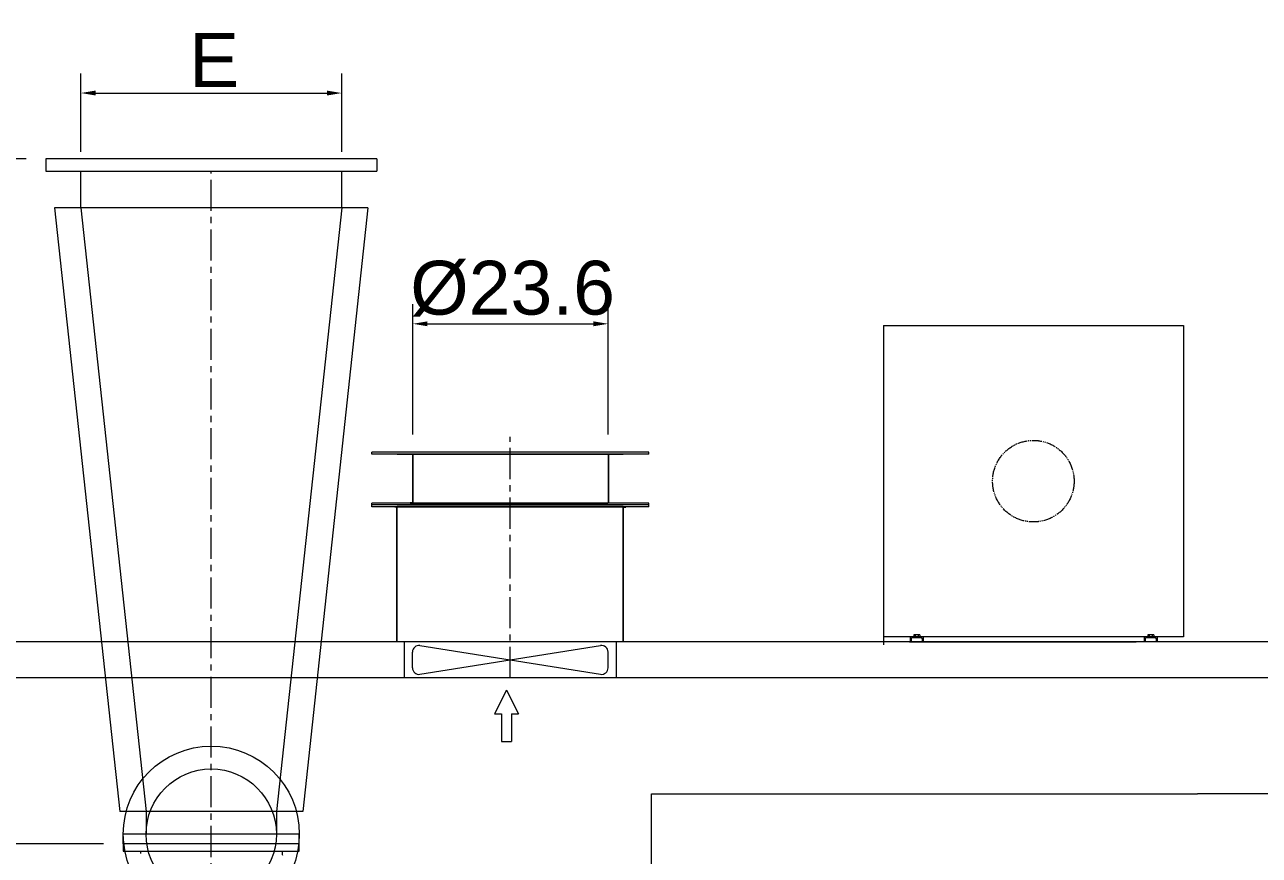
# Model space of a CAD drawing. Header units: inches. Extents: x 0 to 26418, y 0 to 20128.
# Drawn here: x 10942 to 14728, y 14684 to 17230 of the extents above; entities that cross this region are included whole.
import ezdxf

# ---------------------------------------------------------------- set-up
doc = ezdxf.new("R2010")
doc.units = ezdxf.units.IN
doc.header["$MEASUREMENT"] = 0
doc.linetypes.add('CENTER', pattern=[50.8, 31.75, -6.35, 6.35, -6.35])
doc.linetypes.add('EB_DASHDOTDOT', pattern=[45, 30, -3, 3, -3, 3, -3])
doc.layers.get('Defpoints').update_dxf_attribs({"lineweight": 5})
doc.layers.add('CAXA0', color=7, linetype='Continuous', lineweight=5)
doc.layers.add('CAXA1', color=5, linetype='CENTER', lineweight=5)
doc.styles.add('Roman', font='arial.ttf')
doc.styles.get("Standard").update_dxf_attribs({"font": 'arial.ttf'})
doc.dimstyles.new('ISO-25', dxfattribs={"dimscale": 30, "dimtxt": 1.5, "dimasz": 1.5, "dimexe": 2, "dimexo": 2, "dimtad": 1, "dimtih": 1, "dimtoh": 1, "dimdec": 1, "dimlfac": 0.03937, "dimdsep": 46, "dimtxsty": 'Standard', "dimcen": 2.5, "dimclrd": 7, "dimclre": 7, "dimclrt": 7, "dimadec": 0, "dimazin": 0, "dimtfac": 1, "dimtdec": 1, "dimtmove": 0, "dimatfit": 3, "dimfxl": 1, "dimlwd": 5, "dimlwe": 5, "dimarcsym": 0})

# ---------------------------------------------------------------- blocks, each defined once
blk = doc.blocks.new('*D39')
at = {"color": 7, "linetype": 'Continuous', "lineweight": 5, "transparency": 16777216}
for p, q in [((12132.2, 15973.6), (12132.2, 16373)), ((12731.2, 15973.6), (12731.2, 16373)), ((12177.2, 16313), (12686.2, 16313))]:
    blk.add_line(p, q, dxfattribs=at)
at = {"color": 7, "transparency": 16777216}
for points in [[(12177.2, 16320.5), (12177.2, 16305.5), (12132.2, 16313)], [(12686.2, 16320.5), (12686.2, 16305.5), (12731.2, 16313)]]:
    blk.add_solid(points, dxfattribs=at)
at = {"layer": 'Defpoints', "color": 0, "transparency": 16777216}
for p in [(12731.2, 16313), (12132.2, 15913.6), (12731.2, 15913.6)]:
    blk.add_point(p, dxfattribs=at)
at = {"color": 7, "lineweight": 5, "transparency": 16777216, "insert": (12438.4, 16420.6), "char_height": 165, "attachment_point": 5, "style": 'Roman'}
blk.add_mtext('%%C23.6', dxfattribs=at)
blk = doc.blocks.new('*D30')
at = {"color": 7, "linetype": 'Continuous', "lineweight": 5, "transparency": 16777216}
for p, q in [((11114.4, 16840.5), (11114.4, 17080.4)), ((11914.4, 16840.5), (11914.4, 17080.4)), ((11159.4, 17020.4), (11869.4, 17020.4))]:
    blk.add_line(p, q, dxfattribs=at)
at = {"color": 7, "transparency": 16777216}
for points in [[(11159.4, 17027.9), (11159.4, 17012.9), (11114.4, 17020.4)], [(11869.4, 17027.9), (11869.4, 17012.9), (11914.4, 17020.4)]]:
    blk.add_solid(points, dxfattribs=at)
at = {"layer": 'Defpoints', "color": 0, "transparency": 16777216}
for p in [(11914.4, 17020.4), (11114.4, 16780.5), (11914.4, 16780.5)]:
    blk.add_point(p, dxfattribs=at)
at = {"color": 7, "lineweight": 5, "transparency": 16777216, "insert": (11523.2, 17121.6), "char_height": 165, "attachment_point": 5, "style": 'Roman'}
blk.add_mtext('E', dxfattribs=at)
blk = doc.blocks.new('*D31')
at = {"color": 7, "linetype": 'Continuous', "lineweight": 5, "transparency": 16777216}
for p, q in [((10946.9, 16818.5), (10400.6, 16818.5)), ((10460.6, 16773.5), (10460.6, 15907.6)), ((10460.6, 14763.5), (10460.6, 15705.1)), ((11184.4, 14718.5), (10400.6, 14718.5))]:
    blk.add_line(p, q, dxfattribs=at)
at = {"color": 7, "transparency": 16777216}
for points in [[(10453.1, 16773.5), (10468.1, 16773.5), (10460.6, 16818.5)], [(10453.1, 14763.5), (10468.1, 14763.5), (10460.6, 14718.5)]]:
    blk.add_solid(points, dxfattribs=at)
at = {"layer": 'Defpoints', "color": 0, "transparency": 16777216}
for p in [(11006.9, 16818.5), (10460.6, 14718.5), (11244.4, 14718.5)]:
    blk.add_point(p, dxfattribs=at)
at = {"color": 7, "lineweight": 5, "transparency": 16777216, "insert": (10460.6, 15806.3), "char_height": 165, "attachment_point": 5, "style": 'Roman'}
blk.add_mtext('F', dxfattribs=at)

msp = doc.modelspace()

# ---------------------------------------------------------------- linework, layer by layer
at = {"color": 7, "lineweight": 5}
for p, q in [((12021.88, 16818.5), (11006.88, 16818.5)), ((11006.88, 16818.5), (11006.88, 16780.5)), ((12021.62, 16818.5), (12021.62, 16780.5)), ((11006.88, 16780.5), (12021.88, 16780.5)), ((11114.38, 16668.5), (11114.38, 16780.5)), ((11914.38, 16668.5), (11914.38, 16780.5)), ((11994.9, 16668.5), (11033.86, 16668.5)), ((11033.86, 16668.5), (11233.86, 14818.5)), ((11114.38, 16668.5), (11314.38, 14818.5)), ((11914.38, 16668.5), (11714.38, 14818.5)), ((11994.9, 16668.5), (11794.9, 14818.5)), ((12856.24, 15919.63), (12006.24, 15919.63)), ((12006.24, 15913.63), (12006.24, 15919.63)), ((12856.24, 15913.63), (12006.24, 15913.63)), ((12084.74, 15913.63), (12777.74, 15913.63)), ((12132.24, 15913.63), (12124.24, 15913.63)), ((12124.24, 15912.63), (12124.24, 15913.63)), ((12131.24, 15912.63), (12124.24, 15912.63)), ((12131.24, 15913.63), (12731.24, 15913.63)), ((12131.24, 15912.63), (12131.24, 15764.63)), ((12132.24, 15913.63), (12132.24, 15763.63)), ((12731.24, 15913.63), (12731.24, 15763.63)), ((12732.24, 15912.63), (12732.24, 15764.63)), ((12856.24, 15913.63), (12856.24, 15919.63)), ((12131.24, 15808.63), (12131.24, 15758.63)), ((12132.24, 15808.63), (12132.24, 15757.63)), ((12856.24, 15763.63), (12006.24, 15763.63)), ((12006.24, 15757.63), (12006.24, 15763.63)), ((12856.24, 15757.63), (12006.24, 15757.63)), ((12856.24, 15757.63), (12006.24, 15757.63)), ((12006.24, 15751.63), (12006.24, 15757.63)), ((12856.24, 15751.63), (12006.24, 15751.63)), ((12084.74, 15751.63), (12076.74, 15751.63)), ((12076.74, 15750.63), (12076.74, 15751.63)), ((12084.74, 15751.63), (12076.74, 15751.63)), ((12076.74, 15750.63), (12076.74, 15751.63)), ((12083.74, 15750.63), (12076.74, 15750.63)), ((12083.74, 15750.63), (12076.74, 15750.63)), ((12083.74, 15337.63), (12083.74, 15750.63)), ((12084.74, 15757.63), (12777.74, 15757.63)), ((12084.74, 15751.63), (12777.74, 15751.63)), ((12084.74, 15337.63), (12084.74, 15751.63)), ((12131.24, 15764.63), (12124.24, 15764.63)), ((12124.24, 15764.63), (12124.24, 15763.63)), ((12132.24, 15763.63), (12124.24, 15763.63)), ((12131.24, 15758.63), (12124.24, 15758.63)), ((12124.24, 15758.63), (12124.24, 15757.63)), ((12132.24, 15757.63), (12124.24, 15757.63)), ((12132.24, 15763.63), (12730.24, 15763.63)), ((12132.24, 15757.63), (12730.24, 15757.63)), ((12777.74, 15751.63), (12785.74, 15751.63)), ((12777.74, 15751.63), (12785.74, 15751.63)), ((12777.74, 15337.63), (12777.74, 15751.63)), ((12778.74, 15750.63), (12785.74, 15750.63)), ((12778.74, 15750.63), (12785.74, 15750.63)), ((12778.74, 15337.63), (12778.74, 15750.63)), ((12785.74, 15750.63), (12785.74, 15751.63)), ((12785.74, 15750.63), (12785.74, 15751.63)), ((12856.24, 15757.63), (12856.24, 15763.63)), ((12856.24, 15751.63), (12856.24, 15757.63)), ((15791.24, 15337.63), (10741.24, 15337.63)), ((12106.24, 15337.63), (12106.24, 15227.63)), ((12756.24, 15337.63), (12756.24, 15227.63)), ((12131.24, 15258.33), (12131.24, 15306.93)), ((12154.39, 15238.58), (12708.1, 15326.69)), ((12154.39, 15326.69), (12708.1, 15238.58)), ((12731.24, 15258.33), (12731.24, 15306.93)), ((15791.24, 15227.63), (10741.24, 15227.63)), ((12419.47, 15190.23), (12382.85, 15117.63)), ((12419.47, 15190.23), (12456.08, 15117.63)), ((12382.85, 15117.63), (12404.04, 15117.63)), ((12404.04, 15117.63), (12404.04, 15032.43)), ((12434.9, 15117.63), (12456.08, 15117.63)), ((12434.9, 15117.63), (12434.9, 15032.43)), ((12404.04, 15032.88), (12434.9, 15032.88)), ((12864.78, 13970.24), (12864.78, 14872.51)), ((12864.78, 14872.51), (14538.93, 14872.51)), ((14835.74, 14872.51), (14538.93, 14872.51)), ((11794.9, 14818.5), (11233.86, 14818.5)), ((11314.38, 14818.5), (11314.38, 14748.5)), ((11714.38, 14818.5), (11714.38, 14748.5)), ((11784.38, 14748.5), (11244.38, 14748.5)), ((11244.38, 14718.5), (11244.38, 14748.5)), ((11784.38, 14718.5), (11784.38, 14748.5)), ((11784.38, 14718.5), (11244.38, 14718.5)), ((11784.38, 14718.5), (11244.38, 14718.5)), ((11244.38, 14718.5), (11244.38, 14696.5)), ((11244.38, 14696.5), (11784.38, 14696.5)), ((11297.09, 14696.5), (11297.09, 14689.09)), ((11731.67, 14696.5), (11731.67, 14689.09)), ((11784.38, 14696.5), (11784.38, 14718.5))]:
    msp.add_line(p, q, dxfattribs=at)
for centre, radius in [((11514.38, 14748.5), 270), ((11514.25, 14748.5), 199.87)]:
    msp.add_circle(centre, radius, dxfattribs=at)
for centre, radius, start, end in [((12151.24, 15306.93), 20, 80.95922, 180), ((12711.24, 15306.93), 20, 0, 99.04078), ((12151.24, 15258.33), 20, 180, 279.04078), ((12711.24, 15258.33), 20, 260.95922, 0), ((11741.67, 14689.09), 10, 180, 212.17888)]:
    msp.add_arc(centre, radius, start, end, dxfattribs=at)
at = {"layer": 'CAXA0', "color": 7, "linetype": 'Continuous', "lineweight": 5}
for p, q in [((13575.18, 16307.63), (14495.18, 16307.63)), ((13575.18, 16307.63), (13575.18, 15328.63)), ((14495.18, 16307.63), (14495.18, 15353.63)), ((14495.18, 15353.63), (13575.18, 15353.63)), ((13655.18, 15337.63), (14350.2, 15337.63)), ((13657.68, 15353.63), (13657.68, 15337.63)), ((13660.68, 15347.63), (13660.68, 15337.63)), ((13691.68, 15350.63), (13663.68, 15350.63)), ((13668.44, 15359.31), (13668.44, 15353.63)), ((13686.91, 15353.63), (13668.44, 15353.63)), ((13684.61, 15360.03), (13670.75, 15360.03)), ((13672.68, 15353.63), (13673.43, 15352.13)), ((13682.68, 15353.63), (13672.68, 15353.63)), ((13682.68, 15352.13), (13672.68, 15352.13)), ((13673.06, 15359.31), (13673.06, 15353.63)), ((13682.68, 15353.63), (13681.93, 15352.13)), ((13682.3, 15359.31), (13682.3, 15353.63)), ((13686.91, 15359.31), (13686.91, 15353.63)), ((13694.68, 15347.63), (13694.68, 15337.63)), ((13697.68, 15353.63), (13697.68, 15337.63)), ((14375.18, 15353.63), (14375.18, 15337.63)), ((14375.2, 15353.64), (14375.2, 15337.64)), ((14378.18, 15347.63), (14378.18, 15337.63)), ((14409.18, 15350.63), (14381.18, 15350.63)), ((14409.2, 15350.64), (14381.2, 15350.64)), ((14385.94, 15359.31), (14385.94, 15353.63)), ((14402.11, 15360.03), (14388.25, 15360.03)), ((14390.56, 15359.31), (14390.56, 15353.63)), ((14399.8, 15359.31), (14399.8, 15353.63)), ((14404.41, 15359.31), (14404.41, 15353.63)), ((14412.18, 15347.63), (14412.18, 15337.63)), ((14415.18, 15353.63), (14415.18, 15337.63))]:
    msp.add_line(p, q, dxfattribs=at)
at = {"layer": 'CAXA0', "color": 7, "linetype": 'EB_DASHDOTDOT', "lineweight": 5}
msp.add_circle((14035.18, 15830.63), 125, dxfattribs=at)
at = {"layer": 'CAXA0', "color": 7, "linetype": 'Continuous', "lineweight": 5}
for centre, radius, start, end in [((13663.68, 15347.63), 3, 90, 180), ((13670.75, 15356.01), 4.02, 54.96996, 125.03004), ((13677.68, 15345.03), 15, 72.06607, 107.93393), ((13684.61, 15356.01), 4.02, 54.96996, 125.03004), ((13691.68, 15347.63), 3, 0, 90), ((14381.18, 15347.63), 3, 90, 180), ((14388.25, 15356.01), 4.02, 54.96996, 125.03004), ((14395.18, 15345.03), 15, 72.06607, 107.93393), ((14402.11, 15356.01), 4.02, 54.96996, 125.03004), ((14409.18, 15347.63), 3, 0, 90)]:
    msp.add_arc(centre, radius, start, end, dxfattribs=at)
at = {"layer": 'CAXA1', "linetype": 'CENTER', "lineweight": 5, "ltscale": 3}
for p, q in [((11514.25, 13459.23), (11514.25, 16782.17)), ((12431.24, 15227.63), (12431.24, 15966.17))]:
    msp.add_line(p, q, dxfattribs=at)

# ---------------------------------------------------------------- dimensions: what is measured, and where the dimension line sits
at = {"color": 7, "lineweight": 5}
for base, p1, p2, text, picture, middle in [((11914.38, 17020.4), (11114.38, 16780.5), (11914.38, 16780.5), 'E', '*D30', (11523.22, 17020.4)), ((12731.24, 16313.04), (12132.24, 15913.63), (12731.24, 15913.63), '%%C23.6', '*D39', (12438.4, 16313.04))]:
    dim = msp.add_linear_dim(base=base, p1=p1, p2=p2, text=text, dimstyle='ISO-25', override={"dimtxt": 5.5, "dimpost": '\\X', "dimtxsty": 'Roman', "dimtmove": 1}, dxfattribs=at)
    dim.commit()
    dim.dimension.update_dxf_attribs({"geometry": picture, "text_midpoint": middle, "dimtype": 160})
dim = msp.add_linear_dim(base=(10460.63, 14718.5), p1=(11006.88, 16818.5), p2=(11244.38, 14718.5), angle=90, text='F', dimstyle='ISO-25', override={"dimtxt": 5.5, "dimpost": '\\X', "dimtxsty": 'Roman', "dimtmove": 1}, dxfattribs=at)
dim.commit()
dim.dimension.update_dxf_attribs({"geometry": '*D31', "text_midpoint": (10460.63, 15806.31), "dimtype": 160})

doc.saveas('drawing.dxf')
